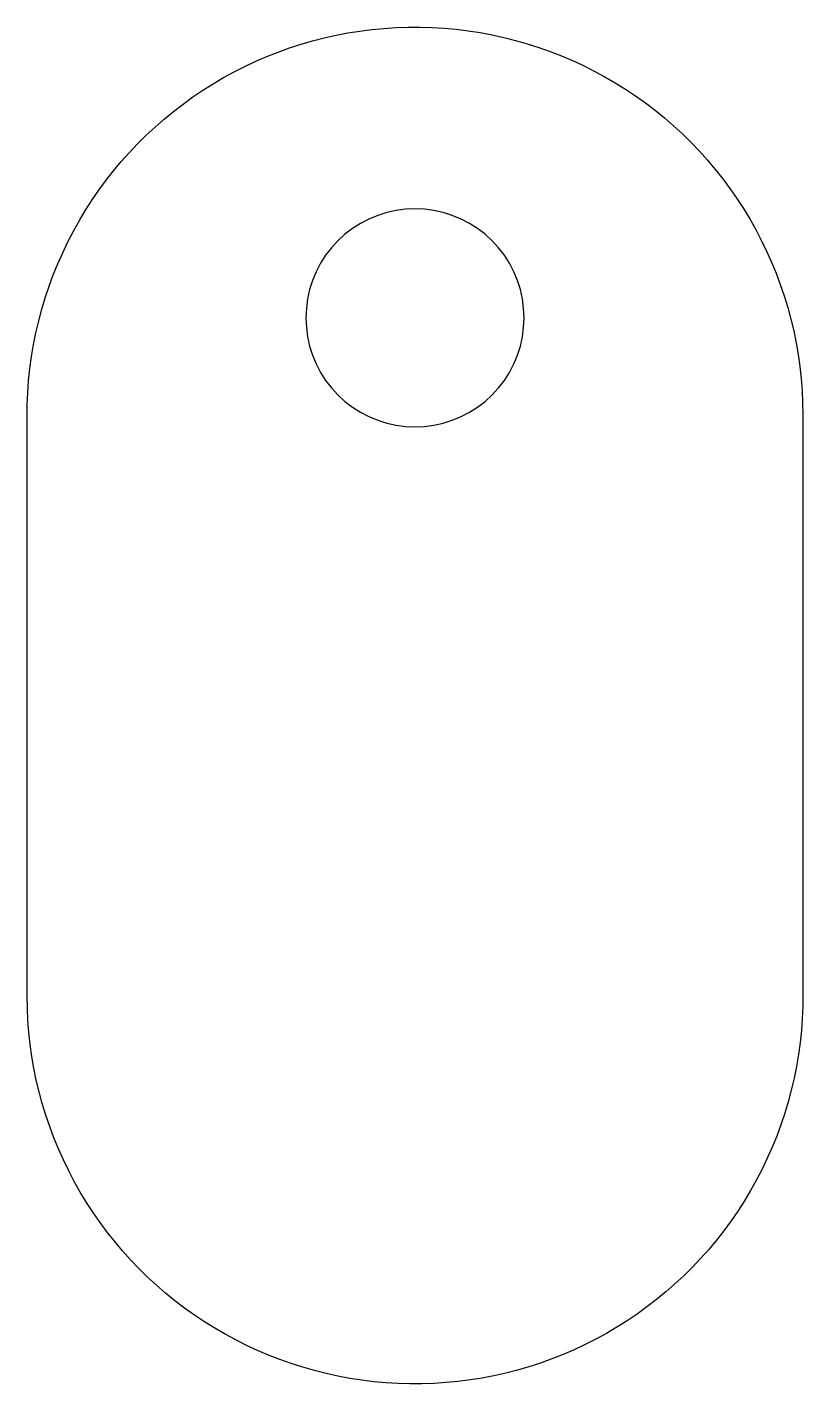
# Model space of a CAD drawing. Header units: millimetres. Extents: x -8 to 8, y -14 to 14.
import ezdxf

# ---------------------------------------------------------------- set-up
doc = ezdxf.new("R2010")
doc.units = ezdxf.units.MM
doc.layers.add('CUT', color=7, linetype='Continuous')

msp = doc.modelspace()

# ---------------------------------------------------------------- linework, layer by layer
at = {"layer": 'CUT'}
for points in [[(-8, -6), (-8, -5.751), (-8, -5.502), (-8, -5.252), (-8, -5.003), (-8, -4.754), (-8, -4.505), (-8, -4.256), (-8, -4.006), (-8, -3.757), (-8, -3.508), (-8, -3.259), (-8, -3.009), (-8, -2.76), (-8, -2.511), (-8, -2.262), (-8, -2.013), (-8, -1.763), (-8, -1.514), (-8, -1.265), (-8, -1.016), (-8, -0.767), (-8, -0.517), (-8, -0.268), (-8, -0.019), (-8, 0.23), (-8, 0.48), (-8, 0.729), (-8, 0.978), (-8, 1.227), (-8, 1.476), (-8, 1.726), (-8, 1.975), (-8, 2.224), (-8, 2.473), (-8, 2.722), (-8, 2.972), (-8, 3.221), (-8, 3.47), (-8, 3.719), (-8, 3.969), (-8, 4.218), (-8, 4.467), (-8, 4.716), (-8, 4.965), (-8, 5.215), (-8, 5.464), (-8, 5.713), (-8, 5.962), (-7.997, 6.211), (-7.987, 6.46), (-7.969, 6.709), (-7.943, 6.957), (-7.909, 7.204), (-7.868, 7.449), (-7.819, 7.694), (-7.762, 7.937), (-7.698, 8.177), (-7.626, 8.416), (-7.548, 8.652), (-7.461, 8.886), (-7.368, 9.117), (-7.267, 9.345), (-7.159, 9.57), (-7.045, 9.791), (-6.923, 10.009), (-6.795, 10.222), (-6.66, 10.432), (-6.519, 10.637), (-6.371, 10.838), (-6.217, 11.034), (-6.058, 11.225), (-5.892, 11.412), (-5.721, 11.592), (-5.544, 11.768), (-5.361, 11.938), (-5.174, 12.102), (-4.981, 12.26), (-4.784, 12.412), (-4.582, 12.558), (-4.375, 12.698), (-4.165, 12.831), (-3.95, 12.957), (-3.731, 13.077), (-3.509, 13.189), (-3.283, 13.295), (-3.054, 13.394), (-2.823, 13.485), (-2.588, 13.57), (-2.351, 13.647), (-2.112, 13.716), (-1.871, 13.778), (-1.627, 13.833), (-1.383, 13.88), (-1.136, 13.919), (-0.889, 13.95), (-0.641, 13.974), (-0.393, 13.99), (-0.143, 13.999), (0.106, 13.999), (0.355, 13.992), (0.604, 13.977), (0.852, 13.955), (1.099, 13.924), (1.345, 13.886), (1.59, 13.84), (1.834, 13.787), (2.075, 13.726), (2.315, 13.658), (2.552, 13.582), (2.787, 13.499), (3.02, 13.408), (3.249, 13.311), (3.475, 13.206), (3.698, 13.094), (3.917, 12.976), (4.132, 12.85), (4.344, 12.718), (4.551, 12.58), (4.753, 12.435), (4.952, 12.283), (5.145, 12.126), (5.333, 11.963), (5.516, 11.794), (5.694, 11.619), (5.866, 11.439), (6.033, 11.254), (6.194, 11.063), (6.348, 10.868), (6.497, 10.668), (6.639, 10.463), (6.775, 10.254), (6.904, 10.041), (7.027, 9.824), (7.142, 9.604), (7.251, 9.379), (7.353, 9.152), (7.448, 8.921), (7.535, 8.688), (7.615, 8.452), (7.688, 8.214), (7.753, 7.973), (7.811, 7.731), (7.861, 7.487), (7.903, 7.241), (7.938, 6.994), (7.965, 6.747), (7.984, 6.498), (7.996, 6.249), (8, 6), (8, 5.751), (8, 5.502), (8, 5.252), (8, 5.003), (8, 4.754), (8, 4.505), (8, 4.256), (8, 4.006), (8, 3.757), (8, 3.508), (8, 3.259), (8, 3.009), (8, 2.76), (8, 2.511), (8, 2.262), (8, 2.013), (8, 1.763), (8, 1.514), (8, 1.265), (8, 1.016), (8, 0.767), (8, 0.517), (8, 0.268), (8, 0.019), (8, -0.23), (8, -0.48), (8, -0.729), (8, -0.978), (8, -1.227), (8, -1.476), (8, -1.726), (8, -1.975), (8, -2.224), (8, -2.473), (8, -2.722), (8, -2.972), (8, -3.221), (8, -3.47), (8, -3.719), (8, -3.969), (8, -4.218), (8, -4.467), (8, -4.716), (8, -4.965), (8, -5.215), (8, -5.464), (8, -5.713), (8, -5.962), (7.997, -6.211), (7.987, -6.46), (7.969, -6.709), (7.943, -6.957), (7.909, -7.204), (7.868, -7.449), (7.819, -7.694), (7.762, -7.937), (7.698, -8.177), (7.626, -8.416), (7.548, -8.652), (7.461, -8.886), (7.368, -9.117), (7.267, -9.345), (7.159, -9.57), (7.045, -9.791), (6.923, -10.009), (6.795, -10.222), (6.66, -10.432), (6.519, -10.637), (6.371, -10.838), (6.217, -11.034), (6.058, -11.225), (5.892, -11.412), (5.721, -11.592), (5.544, -11.768), (5.361, -11.938), (5.174, -12.102), (4.981, -12.26), (4.784, -12.412), (4.582, -12.558), (4.375, -12.698), (4.165, -12.831), (3.95, -12.957), (3.731, -13.077), (3.509, -13.189), (3.283, -13.295), (3.054, -13.394), (2.823, -13.485), (2.588, -13.57), (2.351, -13.647), (2.112, -13.716), (1.871, -13.778), (1.627, -13.833), (1.383, -13.88), (1.136, -13.919), (0.889, -13.95), (0.641, -13.974), (0.393, -13.99), (0.143, -13.999), (-0.106, -13.999), (-0.355, -13.992), (-0.604, -13.977), (-0.852, -13.955), (-1.099, -13.924), (-1.345, -13.886), (-1.59, -13.84), (-1.834, -13.787), (-2.075, -13.726), (-2.315, -13.658), (-2.552, -13.582), (-2.787, -13.499), (-3.02, -13.408), (-3.249, -13.311), (-3.475, -13.206), (-3.698, -13.094), (-3.917, -12.976), (-4.132, -12.85), (-4.344, -12.718), (-4.551, -12.58), (-4.753, -12.435), (-4.952, -12.283), (-5.145, -12.126), (-5.333, -11.963), (-5.516, -11.794), (-5.694, -11.619), (-5.866, -11.439), (-6.033, -11.254), (-6.194, -11.063), (-6.348, -10.868), (-6.497, -10.668), (-6.639, -10.463), (-6.775, -10.254), (-6.904, -10.041), (-7.027, -9.824), (-7.142, -9.604), (-7.251, -9.379), (-7.353, -9.152), (-7.448, -8.921), (-7.535, -8.688), (-7.615, -8.452), (-7.688, -8.214), (-7.753, -7.973), (-7.811, -7.731), (-7.861, -7.487), (-7.903, -7.241), (-7.938, -6.994), (-7.965, -6.747), (-7.984, -6.498), (-7.996, -6.249)], [(2.25, 8), (2.241, 8.196), (2.216, 8.391), (2.173, 8.582), (2.114, 8.77), (2.039, 8.951), (1.949, 9.125), (1.843, 9.291), (1.724, 9.446), (1.591, 9.591), (1.446, 9.724), (1.291, 9.843), (1.125, 9.949), (0.951, 10.039), (0.77, 10.114), (0.582, 10.173), (0.391, 10.216), (0.196, 10.241), (0, 10.25), (-0.196, 10.241), (-0.391, 10.216), (-0.582, 10.173), (-0.77, 10.114), (-0.951, 10.039), (-1.125, 9.949), (-1.291, 9.843), (-1.446, 9.724), (-1.591, 9.591), (-1.724, 9.446), (-1.843, 9.291), (-1.949, 9.125), (-2.039, 8.951), (-2.114, 8.77), (-2.173, 8.582), (-2.216, 8.391), (-2.241, 8.196), (-2.25, 8), (-2.241, 7.804), (-2.216, 7.609), (-2.173, 7.418), (-2.114, 7.23), (-2.039, 7.049), (-1.949, 6.875), (-1.843, 6.709), (-1.724, 6.554), (-1.591, 6.409), (-1.446, 6.276), (-1.291, 6.157), (-1.125, 6.051), (-0.951, 5.961), (-0.77, 5.886), (-0.582, 5.827), (-0.391, 5.784), (-0.196, 5.759), (0, 5.75), (0.196, 5.759), (0.391, 5.784), (0.582, 5.827), (0.77, 5.886), (0.951, 5.961), (1.125, 6.051), (1.291, 6.157), (1.446, 6.276), (1.591, 6.409), (1.724, 6.554), (1.843, 6.709), (1.949, 6.875), (2.039, 7.049), (2.114, 7.23), (2.173, 7.418), (2.216, 7.609), (2.241, 7.804)]]:
    msp.add_lwpolyline(points, close=True, dxfattribs=at)

doc.saveas('drawing.dxf')
